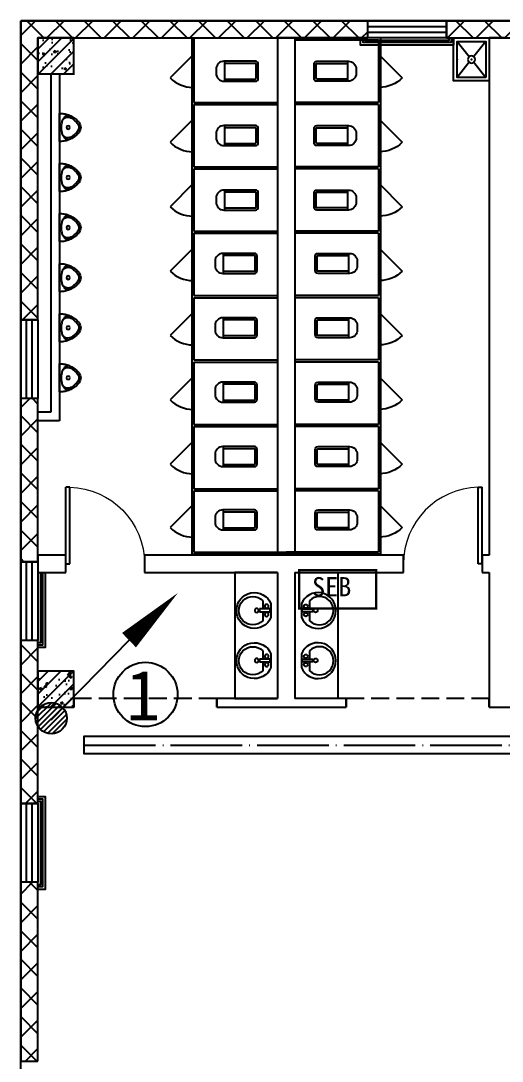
# Model space of a CAD drawing. Header units: millimetres. Extents: x -633009578 to 5705885, y -633235091 to 2571734.
# Drawn here: x 4060729 to 4067459, y 1977300 to 1991840 of the extents above; entities that cross this region are included whole.
import ezdxf

# ---------------------------------------------------------------- set-up
doc = ezdxf.new("R2010")
doc.units = ezdxf.units.MM
doc.header["$LTSCALE"] = 1000
doc.header["$MEASUREMENT"] = 0
doc.linetypes.add('DASH', pattern=[0.35, 0.25, -0.1])
doc.linetypes.add('DOTE', pattern=[2.4200000000000004, 2, -0.2, 0.02, -0.2])
doc.layers.get('0').update_dxf_attribs({"color": 9})
for name, color, linetype in [('A-COLUM(柱)', 255, 'Continuous'), ('A-DOOR(门）', 4, 'Continuous'), ('A-F-AREA(计算)', 5, 'Continuous'), ('A-FLOR(看线)', 8, 'Continuous'), ('A-HATH(填充)', 8, 'Continuous'), ('A-LM-RAIL(栏杆)', 167, 'Continuous'), ('A-LVTY(厨卫)', 8, 'Continuous'), ('A-WALL(墙)', 255, 'Continuous'), ('A-WINDOW（窗）', 4, 'Continuous'), ('WALL', 9, 'Continuous'), ('电-弱电平面-箭头', 3, 'Continuous'), ('电-桥架', 4, 'Continuous'), ('设备-箱柜', 3, 'Continuous')]:
    doc.layers.add(name, color=color, linetype=linetype)
doc.styles.add('ELEC-DIM', font='simhei.ttf')
doc.styles.add('IDQSTYLE', font='simhei.ttf', dxfattribs={"width": 0.707, "bigfont": 'hztxt.shx'})
doc.styles.add('宋', font='simhei.ttf', dxfattribs={"width": 0.8})
pattern_1 = [(45, (1628670.737756166, 677977.5160347573), (-200.0002033111466, 200.0002033111467), []), (135, (1628670.737756166, 677977.5160347573), (-200.0002033111467, -200.0002033111466), [])]

# ---------------------------------------------------------------- blocks, each defined once
blk = doc.blocks.new('*X130')
at = {"color": 0, "linetype": 'Continuous'}
for p, q in [((192.587376364835, 446.7215535232801), (193.8713933576327, 448.0055705160779)), ((192.6509968705344, 446.3609099602676), (194.2320369206452, 447.9419500103785)), ((192.6864539319484, 447.2448951591055), (193.3480517218074, 447.9064929489645)), ((192.7889704286661, 446.0746194496875), (194.5183274312254, 447.8039764522467)), ((192.9823694457329, 445.8437543980423), (194.7491924828706, 447.61057743518)), ((193.2275231399996, 445.664644023597), (194.9283028573159, 447.3654237409133)), ((193.5311577474, 445.5440145622856), (195.0489323186273, 447.0617891335129)), ((193.9202347052458, 445.5088274514194), (195.0841194294935, 446.6727121756671)), ((194.6075199946775, 445.7718486721392), (194.8210982087737, 445.9854268862354))]:
    blk.add_line(p, q, dxfattribs=at)
blk = doc.blocks.new('HC001441')
at = {"color": 0, "linetype": 'Continuous'}
blk.add_line((0, -0.05776119327242668), (3.105492900474815, 3.117216328523909), dxfattribs=at)
blk.add_lwpolyline([(3.105492900474815, 3.117216328523909, 0.8, 0, 0), (5.057392361378561, 5.003787405167827, 0, 0, 0)], format="xyseb", dxfattribs=at)
blk.add_circle((0, 0), 0.625, dxfattribs=at)
at = {"color": 0, "linetype": 'Continuous', "xscale": 0.5, "yscale": 0.5, "zscale": 0.5}
blk.add_blockref('*X130', (-96.91845018383279, -223.3780232566237), dxfattribs=at)
at = {"color": 0, "style": 'IDQSTYLE', "width": 0.7}
blk.add_attdef('PSFHATT', (7.057392361378561, -0.62500001), '', height=2.5, dxfattribs=at)
blk = doc.blocks.new('G$CF6649E20')
at = {"layer": '电-弱电平面-箭头', "color": 4}
blk.add_circle((1316.889421409462, 332.4712073528208), 448.9330526033001, dxfattribs=at)
at = {"layer": '电-弱电平面-箭头', "color": 4, "xscale": 350, "yscale": 350, "zscale": 350}
blk.add_blockref('HC001441', (0, 0), dxfattribs=at)
at = {"layer": '电-弱电平面-箭头', "color": 4, "style": '宋'}
blk.add_text('1', height=700, dxfattribs=at).set_placement((1046.360447603278, -30.60809063538909))
blk = doc.blocks.new('HC001524')
at = {"color": 0, "linetype": 'Continuous', "const_width": 0.3}
blk.add_lwpolyline([(5, 2.5), (-5, 2.5), (-5, -2.5), (5, -2.5)], close=True, dxfattribs=at)
at = {"color": 0, "style": 'IDQSTYLE', "width": 0.7}
for tag, p in [('AF', (-1.5, -1.25)), ('PSFHATT', (7, -2.5))]:
    blk.add_attdef(tag, p, '', height=2.5, dxfattribs=at)
blk = doc.blocks.new('_LV6')
for p, q in [((-139.7834388052397, -340), (-139.7834388052361, -779.6564289797607)), ((-109.7834388052433, -340), (-109.7834388052397, -769.6564289797607)), ((99.78343880523971, -300), (-99.78343880523971, -300)), ((99.78343880524335, -330), (-99.78343880524335, -330)), ((109.7834388052433, -769.6564289797607), (109.7834388052433, -340)), ((139.7834388052433, -779.6564289797607), (139.7834388052397, -340)), ((139.7834388052433, -769.6564289797607), (-139.7834388052397, -769.6564289797607)), ((-29.78343880523607, -889.6564289797607), (29.78343880524335, -889.6564289797607))]:
    blk.add_line(p, q)
for centre, radius, start, end in [((-99.78343880523971, -340), 40, 90, 180.0000000000002), ((-99.78343880524335, -340), 10, 90, 180.0000000000002), ((99.78343880523971, -340), 40, 2.398081733190338e-13, 90), ((99.78343880524335, -340), 10, 0, 90), ((-29.78343880523607, -779.6564289797607), 110, 180, 270), ((29.78343880524335, -779.6564289797607), 110, 270, 0)]:
    blk.add_arc(centre, radius, start, end)
blk = doc.blocks.new('$plan$00000387')
for points in [[(-195.1053413768082, -0.0007896247711869364), (195.1053413768082, 0.0007896247707321891, -0.056281), (192.2349483853259, -62.07158893748328, -0.051243), (175.2703486377404, -125.5748806645047, -0.047086), (143.6831082538288, -189.724628874892, -0.038643), (109.2489721777902, -237.0609902997553, -0.050944), (77.11679163034205, -267.7759659795192, -0.073316), (36.52038586093977, -290.7338367186967, -0.092337), (0.001018339326947171, -297.5362265440604, -0.092337), (-36.51803354920821, -290.7341323159712, -0.073316), (-77.11462417741222, -267.776590178973, -0.050944), (-109.2474259731857, -237.0618745823472, -0.038643), (-143.6819452275654, -189.7257908973352, -0.047086), (-175.269704824098, -125.5762993672297, -0.051243), (-192.2348186147988, -62.07314493917374, -0.056281)], [(0.0004063761161887669, -146.3291454144546, 0.999985), (0.0002089799604618747, -97.55313528460101, 0.999985)]]:
    blk.add_lwpolyline(points, format="xyb", close=True)
for points in [[(-169.3906686580854, -140.1226315288268, -0.078162), (-170.9980199055512, -114.6377667698976, -0.158684), (-159.1263041735847, -87.15485956814655, -0.087457), (-117.404978437914, -53.84085994681891, -0.073385), (-70.49119853318143, -36.56470876068397, -0.051629), (0.0003042701246158686, -29.26612660759247), (0.0003042701246158686, -29.26612660759247, -0.051629), (70.49149449189827, -36.56413818386, -0.073385), (117.4050415866323, -53.83990962471171, -0.087457), (159.1270096202247, -87.15357250312127, -0.158684), (170.9989478331345, -114.6363836417117, -0.078162), (169.3918028553499, -140.1212604160505)], [(117.0630501052547, -53.65384373908455, -0.099174), (138.5356947175851, -84.86577428893679, -0.110283), (144.8304822659725, -118.461657304113, -0.092873), (136.0170142026468, -157.9354627454745, -0.05733), (119.0399966660161, -187.626263302564, -0.037877), (85.37168024390257, -226.8225566132141, -0.072182), (35.33205354717484, -264.1794573646985, -0.124936), (0.001291311165005027, -273.1480356215775), (0.001291311165005027, -273.1480356215775, -0.124936), (-35.32991617790412, -264.1797433356796, -0.072182), (-85.36984427394054, -226.8232476352587, -0.037877), (-119.0384779452529, -187.6272268447183, -0.05733), (-136.0157358103124, -157.9365637070459, -0.092873), (-144.8298950764129, -118.4628296054302, -0.110283), (-138.5353804395845, -84.8668946738876, -0.099174), (-117.0629874684723, -53.65479130090807)]]:
    blk.add_lwpolyline(points, format="xyb")
blk = doc.blocks.new('$lvtry$00000191')
at = {"color": 0}
for p, q in [((-250, -50, 1e-08), (-39.04344047215272, -218.7652476222793, 1e-08)), ((39.04344047215272, -218.7652476222793, 1e-08), (250, -50, 1e-08)), ((-250, -450, 1e-08), (-39.04344047215272, -281.2347523777207, 1e-08)), ((39.04344047215272, -281.2347523777244, 1e-08), (250, -450, 1e-08))]:
    blk.add_line(p, q, dxfattribs=at)
at = {"color": 0, "elevation": 1e-08}
for points in [[(300, -500), (300, 0), (-300, 0), (-300, -500)], [(250, -450), (250, -50), (-250, -50), (-250, -450)]]:
    blk.add_lwpolyline(points, close=True, dxfattribs=at)
at = {"color": 0}
blk.add_circle((0, -250, 1e-08), 50, dxfattribs=at)
for p in [(0, -50, 1e-08), (0, -250, 1e-08)]:
    blk.add_point(p, dxfattribs=at)
blk = doc.blocks.new('$plan$00001628')
for p, q in [((-20.3236661099927, -1.818989403545856e-12), (20.3236661099927, 0)), ((20.3236661099927, 0), (20.3236661099927, -150.0481350782702)), ((-23.39245275389476, -103.9428290335418), (-143.6423603250569, -103.9428290335418)), ((-20.3236661099927, -150.0481350782702), (-20.3236661099927, -1.818989403545856e-12)), ((136.0209855338053, -103.9428290335418), (23.52693074955823, -103.9428290335418)), ((20.3236661099927, -150.0481350782702), (-20.3236661099927, -150.0481350782702))]:
    blk.add_line(p, q)
blk.add_lwpolyline([(-96.62842091566199, 9.318928566552131, 5.110403953654916), (92.21216199610717, 9.318928566550312)], format="xyb", close=True)
for centre, radius in [((-57.16031093435413, -51.98476159802703), 26.67481176936781), ((57.16031093435413, -51.98476159802703), 26.67481176936781), ((0, -190.1098522697775), 27.77136210564822)]:
    blk.add_circle(centre, radius)
blk.add_arc((-3.810687395625791, -242.5466148261803), 196.885515440561, 135.2526700260475, 44.74732997395247)
blk = doc.blocks.new('$TCHSYS$WIN2D')
for p, q in [((-0.5, 0.5), (0.5, 0.5)), ((-0.5, 0.5), (-0.4999999999999999, -0.5)), ((0.5, 0.5), (0.4999999999999998, -0.5)), ((0.5, 0.1666666666666666), (-0.5, 0.1666666666666666)), ((0.5, -0.1666666666666667), (-0.5, -0.1666666666666667)), ((-0.4999999999999999, -0.5), (0.5, -0.5))]:
    blk.add_line(p, q)
blk = doc.blocks.new('$DorLib2D$00000114')
at = {"color": 0}
blk.add_line((0.4999999999999964, 3.552713678800501e-15), (-0.2071067811864751, 0.7071067811864857), dxfattribs=at)
blk.add_arc((0.5000000000013856, -1.154631945610163e-12), 1.000000000001696, 135, 180, dxfattribs=at)
blk = doc.blocks.new('$DorLib2D$00000001')
for p, q in [((0.45, 0.9750000000000001), (0.5000000000000002, 0.9750000000000001)), ((0.45, 0), (0.45, 0.9750000000000001)), ((0.5, 0), (0.5, 0.9750000000000001)), ((0.5, 0), (0.45, 0))]:
    blk.add_line(p, q)
at = {"lineweight": 13}
blk.add_arc((0.475, 0), 0.975, 91.4692835813538, 180, dxfattribs=at)
blk = doc.blocks.new('_FZH')
h = blk.add_hatch()
h.set_pattern_fill('钢筋混凝土', color=256, scale=0.1, style=0)
h.set_pattern_definition([(45, (0, 0), (-0.1767766952966369, 0.1767766952966369), []), (50, (0, 0), (0.7172601826007535, -0.06275213498259512), [0.07500000000000001, -0.8250000000000001]), (355, (0, 0), (-0.138751333613, 0.7521921337000119), [0.06, -0.66]), (100.4514, (0.05977168000000001, -0.00522934), (0.5785093817140216, 0.6894395420609536), [0.06374019, -0.701142112]), (46.1842, (0, 0.2), (1.067241048625645, -0.1655190143290181), [0.1125, -1.2375]), (96.6356, (0.088936745, 0.186206693), (0.9346627055487033, 0.9741178709004418), [0.095610288, -1.051713]), (351.1842, (0, 0.2), (0.9346619451336272, 0.9741186009253247), [0.09000000000000001, -0.9900000000000001]), (21, (0.1, 0.15), (0.5969070521184617, -0.4026188906653388), [0.07500000000000001, -0.8250000000000001]), (326, (0.1, 0.15), (0.2433153319215824, 0.7251500450468529), [0.06, -0.66]), (71.4514, (0.149742233, 0.116448394), (0.84022262858149, 0.3225304967099524), [0.06374019, -0.701142112]), (37.50000000000001, (0, 0), (0.01215985531729062, 0.3328938538313115), [0, -0.652, 0, -0.67, 0, -0.6625000000000001]), (7.499999999999999, (0, 0), (0.2630695374421486, 0.3944117118823603), [0, -0.382, 0, -0.637, 0, -0.2525]), (-32.5, (-0.223, 0), (0.533822436172409, -0.02255487173437976), [0, -0.25, 0, -0.78, 0, -1.035]), (-42.5, (-0.323, 0), (0.5831861693423862, 0.1001049823323177), [0, -0.325, 0, -0.518, 0, -0.735])])
h.paths.add_polyline_path([(-0.5, -0.5), (0.5, -0.5), (0.5, 0.5), (-0.5, 0.5)])
blk.add_lwpolyline([(-0.5, -0.5), (0.5, -0.5), (0.5, 0.5), (-0.5, 0.5)], close=True)

msp = doc.modelspace()

# ---------------------------------------------------------------- hatches: boundary and pattern name
at = {"layer": 'A-HATH(填充)'}
h = msp.add_hatch(dxfattribs=at)
h.set_pattern_fill('多孔材料', color=256, scale=100, style=0)
h.set_pattern_definition(pattern_1)
h.paths.add_polyline_path([(4060969.256591879, 1991599.596922422), (4065579.256592632, 1991599.596922418), (4065579.256592632, 1991839.596922426), (4060729.256591879, 1991839.596922422)])
h = msp.add_hatch(dxfattribs=at)
h.set_pattern_fill('多孔材料', color=256, scale=100, style=0)
h.set_pattern_definition(pattern_1)
h.paths.add_polyline_path([(4060729.256591879, 1991839.596922422), (4060729.256591874, 1987659.596921089), (4060969.256591875, 1987659.59692109), (4060969.256591879, 1991599.596922422)])
h = msp.add_hatch(dxfattribs=at)
h.set_pattern_fill('多孔材料', color=256, scale=100, style=0)
h.set_pattern_definition(pattern_1)
h.paths.add_polyline_path([(4066679.256592124, 1991599.596922418), (4068959.256592124, 1991599.596922418), (4068959.256592124, 1991839.596922426), (4066679.256592124, 1991839.596922426)])
h = msp.add_hatch(dxfattribs=at)
h.set_pattern_fill('多孔材料', color=256, scale=100, style=0)
h.set_pattern_definition(pattern_1)
h.paths.add_polyline_path([(4060729.256591874, 1986559.596921089), (4060729.256591874, 1984279.596920072), (4060969.256591875, 1984279.596920072), (4060969.256591875, 1986559.59692109)])
h = msp.add_hatch(dxfattribs=at)
h.set_pattern_fill('多孔材料', color=256, scale=100, style=0)
h.set_pattern_definition(pattern_1)
h.paths.add_polyline_path([(4060729.256591874, 1983179.596920072), (4060729.256591874, 1980899.596921089), (4060969.256591875, 1980899.59692109), (4060969.256591875, 1983179.596920072)])
h = msp.add_hatch(dxfattribs=at)
h.set_pattern_fill('多孔材料', color=256, scale=100, style=0)
h.set_pattern_definition(pattern_1)
h.paths.add_polyline_path([(4060729.256591874, 1979799.596921089), (4060729.256591874, 1977299.596922615), (4060969.256591875, 1977299.596922615), (4060969.256591875, 1979799.59692109)])

# ---------------------------------------------------------------- linework, layer by layer
at = {"layer": 'A-F-AREA(计算)'}
msp.add_lwpolyline([(4060729.234130392, 1991839.59697076), (4195009.234130392, 1991839.59697076), (4195009.234130392, 1855759.59697076), (4060729.234130392, 1855759.59697076)], close=True, dxfattribs=at)
at = {"layer": 'A-FLOR(看线)'}
for points in [[(4066779.256597097, 1991599.596922354), (4066779.256597097, 1991499.596922354), (4065479.256597059, 1991499.596922354), (4065479.256597059, 1991599.596922335)], [(4061069.256591891, 1984129.59692246), (4061069.256591891, 1983079.596924629), (4060969.25659191, 1983079.596924629)], [(4060969.256591878, 1980999.59692525), (4061069.256591878, 1980999.59692525), (4061069.256591878, 1979699.596925212), (4060969.256591897, 1979699.596925212)]]:
    msp.add_lwpolyline(points, dxfattribs=at)
at = {"layer": 'A-LM-RAIL(栏杆)'}
for points in [[(4066744.256597097, 1991599.596922354), (4066744.256597097, 1991534.596922354), (4065514.256597059, 1991534.596922354), (4065514.256597059, 1991599.596922335)], [(4066714.256597097, 1991599.596922354), (4066714.256597097, 1991564.596922354), (4065544.256597059, 1991564.596922354), (4065544.256597059, 1991599.596922335)], [(4061034.256591891, 1984129.59692246), (4061034.256591891, 1983114.596924629), (4060969.25659191, 1983114.596924629)], [(4061004.256591891, 1984129.59692246), (4061004.256591891, 1983144.596924629), (4060969.25659191, 1983144.596924629)], [(4060969.256591878, 1980964.59692525), (4061034.256591878, 1980964.59692525), (4061034.256591878, 1979734.596925212), (4060969.256591897, 1979734.596925212)], [(4060969.256591878, 1980934.59692525), (4061004.256591878, 1980934.59692525), (4061004.256591878, 1979764.596925212), (4060969.256591897, 1979764.596925212)]]:
    msp.add_lwpolyline(points, dxfattribs=at)
at = {"layer": 'A-LVTY(厨卫)'}
for p, q in [((4063119.256591793, 1991584.596922419), (4063119.256591797, 1990684.596922419)), ((4063149.256591793, 1991584.596922419), (4063119.256591793, 1991584.596922419)), ((4063149.256591793, 1991584.596922419), (4063149.256591878, 1990699.596922508)), ((4065759.256591898, 1991599.596922455), (4064559.256591733, 1991599.59692246)), ((4065729.256591898, 1991569.596922458), (4064559.256591733, 1991569.596922462)), ((4065729.256591898, 1991569.596922458), (4065729.256591895, 1990699.59692252)), ((4065759.256591898, 1991599.596922455), (4065759.256591981, 1990684.596922419)), ((4063119.256591798, 1990684.596922419), (4063119.256591802, 1989784.596922419)), ((4063149.256591878, 1990699.596922508), (4064319.256591698, 1990699.596922512)), ((4065729.256591895, 1990699.59692252), (4064559.256591886, 1990699.596922525)), ((4065759.256591985, 1990684.596922419), (4065759.256591981, 1989784.596922419)), ((4063149.256591878, 1990669.59692251), (4063149.256591882, 1989799.596922575)), ((4063149.256591878, 1990669.59692251), (4064319.256591698, 1990669.596922514)), ((4065729.256591895, 1990669.596922522), (4064559.256591886, 1990669.596922527)), ((4065729.256591895, 1990669.596922522), (4065729.256591891, 1989799.596922588)), ((4063149.256591882, 1989799.596922575), (4064319.256591886, 1989799.596922579)), ((4065729.256591891, 1989799.596922588), (4064559.256591886, 1989799.596922592)), ((4063119.256591802, 1989784.596922419), (4063119.256591805, 1988884.596922419)), ((4063149.25659134, 1989769.596922577), (4063149.256591343, 1988899.596922262)), ((4063149.25659134, 1989769.596922577), (4064319.256591886, 1989769.596922581)), ((4065729.256591891, 1989769.596922216), (4064559.256591886, 1989769.59692222)), ((4065729.256591891, 1989769.596922216), (4065729.256591887, 1988899.596922277)), ((4065759.256591981, 1989784.596922419), (4065759.256591978, 1988884.596922419)), ((4063119.256591802, 1988884.596922419), (4063119.256591805, 1987984.596922419)), ((4063149.256591343, 1988899.596922262), (4064319.256591886, 1988899.596922267)), ((4063149.256591885, 1988869.596922639), (4063149.256591889, 1987999.596922322)), ((4063149.256591885, 1988869.596922639), (4064319.256591886, 1988869.596922643)), ((4065729.256591887, 1988899.596922277), (4064559.256591886, 1988899.59692228)), ((4065729.25659243, 1988869.596922278), (4064559.256591886, 1988869.596922283)), ((4065729.25659243, 1988869.596922278), (4065729.256592426, 1987999.596922337)), ((4065759.256591981, 1988884.596922419), (4065759.256591978, 1987984.596922419)), ((4063119.256591802, 1987984.596922419), (4063119.256591805, 1987084.596922419)), ((4063149.256591889, 1987999.596922322), (4064319.256591886, 1987999.596922326)), ((4063149.256591889, 1987969.596922324), (4063149.256591893, 1987099.596922381)), ((4063149.256591889, 1987969.596922324), (4064319.256591886, 1987969.596922328)), ((4065729.256592426, 1987999.596922337), (4064559.256591886, 1987999.596922341)), ((4065729.256591883, 1987969.596922339), (4064559.256591886, 1987969.596922343)), ((4065729.256591883, 1987969.596922339), (4065729.25659188, 1987099.596922396)), ((4065759.256591981, 1987984.596922419), (4065759.256591978, 1987084.596922419)), ((4063119.256591917, 1987084.596922479), (4063119.256591921, 1986184.596922479)), ((4063149.256591893, 1987099.596922381), (4064319.256591886, 1987099.596922385)), ((4063149.256591893, 1987069.596922383), (4063149.256591897, 1986199.59692244)), ((4063149.256591893, 1987069.596922383), (4064319.256591886, 1987069.596922387)), ((4065729.25659188, 1987099.596922396), (4064559.256592177, 1987099.596922401)), ((4065729.256592422, 1987069.596922399), (4064559.256592177, 1987069.596922403)), ((4065729.256592422, 1987069.596922399), (4065729.256592418, 1986199.596922456)), ((4065759.256592097, 1987084.596922479), (4065759.256592093, 1986184.596922479)), ((4063119.256591917, 1986184.596922539), (4063119.256591921, 1985284.596922539)), ((4063149.256591897, 1986199.59692244), (4064319.256591707, 1986199.596922445)), ((4063149.256591897, 1986169.596922442), (4063149.2565919, 1985299.596922499)), ((4063149.256591897, 1986169.596922442), (4064319.256591707, 1986169.596922446)), ((4065729.256592418, 1986199.596922456), (4064559.256592177, 1986199.59692246)), ((4065729.256591876, 1986169.596922458), (4064559.256592177, 1986169.596922462)), ((4065729.256591876, 1986169.596922458), (4065729.256591872, 1985299.596922516)), ((4065759.256592097, 1986184.596922539), (4065759.256592093, 1985284.596922539)), ((4063119.256591811, 1985299.596922404), (4063119.256591904, 1984384.596922559)), ((4063149.2565919, 1985299.596922499), (4064319.256591707, 1985299.596922504)), ((4065729.256591872, 1985299.596922516), (4064559.256592007, 1985299.59692252)), ((4065759.256591991, 1985299.596922404), (4065759.256591869, 1984384.596922202)), ((4063149.256591358, 1985269.596922501), (4063149.256591362, 1984414.596922183)), ((4063149.256591358, 1985269.596922501), (4064319.256591707, 1985269.596922505)), ((4065729.256591872, 1985269.596922518), (4064559.256592007, 1985269.596922522)), ((4065729.256591872, 1985269.596922518), (4065729.256591869, 1984414.596922575)), ((4063119.256591904, 1984384.596922559), (4064439.2565919, 1984384.596922409)), ((4063149.256591362, 1984414.596922183), (4064439.2565919, 1984414.596922409)), ((4065729.256591869, 1984414.596922575), (4064439.2565919, 1984414.596922409)), ((4065759.256591869, 1984384.596922202), (4064439.2565919, 1984384.596922409))]:
    msp.add_line(p, q, dxfattribs=at)
for points in [[(4064319.256591784, 1984129.596922332), (4063719.256591768, 1984129.596922332), (4063719.256591869, 1982369.596922519), (4064319.256591883, 1982369.596922519)], [(4064559.256592019, 1984129.596922332), (4065159.256592035, 1984129.596922332), (4065159.256591918, 1982369.596922561), (4064559.256591903, 1982369.596922561)]]:
    msp.add_lwpolyline(points, dxfattribs=at)
at = {"layer": 'A-WALL(墙)'}
for p, q in [((4064319.256591698, 1991599.59692246), (4064319.256591891, 1990684.596922424)), ((4064559.256591733, 1991599.59692246), (4064319.256591698, 1991599.59692246)), ((4064559.256591733, 1991599.59692246), (4064559.256591891, 1990684.596922424)), ((4067279.256591944, 1991599.596922425), (4067279.256591878, 1984369.596922448)), ((4067519.256591944, 1991599.596922424), (4067279.256591944, 1991599.596922425)), ((4061149.255278479, 1991099.596922424), (4061149.25527856, 1986369.596923991)), ((4061269.255278479, 1991099.596922424), (4061269.255278561, 1986249.596924613)), ((4064319.256591891, 1990684.596922424), (4064319.256591891, 1989784.596922424)), ((4064559.256591891, 1990684.596922424), (4064559.256591891, 1989784.596922424)), ((4064319.256591891, 1989784.596922424), (4064319.256591891, 1988884.596922424)), ((4064559.256591891, 1989784.596922424), (4064559.256591891, 1988884.596922424)), ((4064319.256591891, 1988884.596922424), (4064319.256591891, 1987984.596922424)), ((4064559.256591891, 1988884.596922424), (4064559.256591891, 1987984.596922424)), ((4064319.256591891, 1987984.596922424), (4064319.256591891, 1987084.596922424)), ((4064559.256591891, 1987984.596922424), (4064559.256591891, 1987084.596922424)), ((4064319.256591891, 1987084.596922424), (4064319.256591891, 1986184.596922484)), ((4064559.256591891, 1987084.596922424), (4064559.256591891, 1986184.596922484)), ((4061149.25527856, 1986369.596923991), (4060969.256592195, 1986369.596922401)), ((4060969.256592213, 1986249.596922401), (4060969.256592195, 1986369.596922401)), ((4061269.255278561, 1986249.596924613), (4060969.256592213, 1986249.596922401)), ((4064319.256591891, 1986184.596922484), (4064319.256591891, 1985284.596922544)), ((4064559.256591891, 1986184.596922484), (4064559.256591891, 1985284.596922544)), ((4064319.256591891, 1985284.596922544), (4064319.256592044, 1984414.59692258)), ((4064559.256591891, 1985284.596922544), (4064559.256592007, 1984414.596922579)), ((4061359.256592124, 1984369.596922555), (4060969.256591875, 1984369.596922517)), ((4060969.256591875, 1984369.596922517), (4060969.256591875, 1984129.596922517)), ((4061359.256592124, 1984129.596922601), (4061359.256592124, 1984369.596922555)), ((4064439.256591902, 1984369.596922517), (4062459.256592124, 1984369.596922555)), ((4062459.256592124, 1984369.596922555), (4062459.256592124, 1984129.596922614)), ((4066079.256592124, 1984369.596922468), (4064439.256591902, 1984369.596922517)), ((4066079.256592124, 1984129.596922443), (4066079.256592124, 1984369.596922468)), ((4067279.256591878, 1984369.596922448), (4067179.256592124, 1984369.596922442)), ((4067179.256592124, 1984369.596922442), (4067179.256592124, 1984129.596922443)), ((4060969.256591875, 1984129.596922517), (4061359.256592124, 1984129.596922601)), ((4062459.256592124, 1984129.596922614), (4064319.256591886, 1984129.596922556)), ((4064319.256591886, 1984129.596922556), (4064319.256591887, 1982369.596922474)), ((4064559.256591887, 1984129.596922448), (4064559.256591887, 1982369.596922606)), ((4064559.256591887, 1984129.596922448), (4066079.256592124, 1984129.596922443)), ((4067179.256592124, 1984129.596922443), (4067279.256592043, 1984129.596922448)), ((4067279.256592043, 1984129.596922448), (4067279.256592032, 1982369.596922606)), ((4064319.256591887, 1982369.596922474), (4063469.256591615, 1982369.596922548)), ((4063469.256591615, 1982369.596922548), (4063469.256591615, 1982249.596922474)), ((4063469.256591615, 1982249.596922474), (4064439.256591902, 1982249.596922519)), ((4064439.256591902, 1982249.596922519), (4065279.256591615, 1982249.596922606)), ((4065279.256591615, 1982369.596922654), (4064559.256591887, 1982369.596922606)), ((4065279.256591615, 1982249.596922606), (4065279.256591615, 1982369.596922654)), ((4067279.256592032, 1982369.596922606), (4067279.256591615, 1982249.596922606)), ((4067279.256591615, 1982249.596922606), (4067399.256591891, 1982249.596922519)), ((4067399.256591891, 1982249.596922424), (4068299.256592124, 1982249.596922517))]:
    msp.add_line(p, q, dxfattribs=at)
at = {"layer": 'A-WINDOW（窗）', "linetype": 'DASH'}
for p, q in [((4061469.256591891, 1982369.596922519), (4061469.256591891, 1982249.596922519)), ((4063469.256591891, 1982369.596922519, 800), (4061469.256591891, 1982369.596922519, 800)), ((4063469.256591891, 1982249.596922519), (4063469.256591891, 1982369.596922519)), ((4065279.256591856, 1982369.596922519), (4065279.256591856, 1982249.596922519)), ((4067279.256591856, 1982369.596922519, 800), (4065279.256591856, 1982369.596922519, 800)), ((4067279.256591856, 1982249.596922519), (4067279.256591856, 1982369.596922519))]:
    msp.add_line(p, q, dxfattribs=at)
at = {"layer": 'WALL'}
for p, q in [((4065579.256592632, 1991839.596922426), (4060729.256591879, 1991839.596922422)), ((4060729.256591879, 1991839.596922422), (4060729.256591874, 1987659.596921089)), ((4065579.256592632, 1991599.596922418), (4065579.256592632, 1991839.596922426)), ((4068959.256592124, 1991839.596922426), (4066679.256592124, 1991839.596922426)), ((4066679.256592124, 1991839.596922426), (4066679.256592124, 1991599.596922418)), ((4060969.256591879, 1991599.596922422), (4065579.256592632, 1991599.596922418)), ((4060969.256591875, 1987659.59692109), (4060969.256591879, 1991599.596922422)), ((4066679.256592124, 1991599.596922418), (4068959.256592124, 1991599.596922418)), ((4060729.256591874, 1987659.596921089), (4060969.256591875, 1987659.59692109)), ((4060729.256591874, 1986559.596921089), (4060729.256591874, 1984279.596920072)), ((4060969.256591875, 1986559.59692109), (4060729.256591874, 1986559.596921089)), ((4060969.256591875, 1984279.596920072), (4060969.256591875, 1986559.59692109)), ((4060729.256591874, 1984279.596920072), (4060969.256591875, 1984279.596920072)), ((4060729.256591874, 1983179.596920072), (4060729.256591874, 1980899.596921089)), ((4060969.256591875, 1983179.596920072), (4060729.256591874, 1983179.596920072)), ((4060969.256591875, 1980899.59692109), (4060969.256591875, 1983179.596920072)), ((4060729.256591874, 1980899.596921089), (4060969.256591875, 1980899.59692109)), ((4060729.256591874, 1979799.596921089), (4060729.256591874, 1977299.596922615)), ((4060969.256591875, 1979799.59692109), (4060729.256591874, 1979799.596921089)), ((4060969.256591875, 1977299.596922615), (4060969.256591875, 1979799.59692109)), ((4060729.256591874, 1977299.596922615), (4060969.256591875, 1977299.596922615))]:
    msp.add_line(p, q, dxfattribs=at)
at = {"layer": '电-桥架', "color": 5, "linetype": 'DOTE', "ltscale": 0.5}
msp.add_line((4061613.271414274, 1981718.535272727), (4099142.836766605, 1981718.535272727), dxfattribs=at)
at = {"layer": '电-桥架', "ltscale": 0.5}
msp.add_lwpolyline([(4099142.836766606, 1981593.535272727), (4061613.271414275, 1981593.535272727), (4061613.271414274, 1981843.535272727), (4099142.836766605, 1981843.535272727)], close=True, dxfattribs=at)

# ---------------------------------------------------------------- block references
msp.add_blockref('G$CF6649E20', (4061155.103042813, 1982092.638051025))
at = {"layer": 'A-COLUM(柱)', "xscale": 500, "yscale": 500, "zscale": 500}
for p in [(4061219.256591891, 1991349.596922424), (4061219.256591891, 1982499.596922424)]:
    msp.add_blockref('_FZH', p, dxfattribs=at)
at = {"layer": 'A-DOOR(门）', "xscale": -1100, "yscale": 1100, "zscale": 1100}
msp.add_blockref('$DorLib2D$00000001', (4061909.256591905, 1984249.596922517), dxfattribs=at)
at = {"layer": 'A-DOOR(门）', "extrusion": (0, 0, -1), "xscale": -1100, "yscale": 1100, "zscale": 1100}
msp.add_blockref('$DorLib2D$00000001', (-4066629.256591891, 1984249.596922517), dxfattribs=at)
at = {"layer": 'A-LVTY(厨卫)', "xscale": -1}
for name, p, rotation in [('$lvtry$00000191', (4066779.256591944, 1991299.596922422, -1e-08), 89.99999999999999), ('_LV6', (4064529.25560894, 1991134.596922525), 90.00000000000006), ('_LV6', (4064529.25560894, 1990234.596922525), 90.00000000000006), ('_LV6', (4064529.255608936, 1989334.596922525), 90.00000000000006), ('_LV6', (4064544.255608887, 1988449.596922476), 90.00000000000006), ('_LV6', (4064544.255608887, 1987549.596922476), 90.00000000000006), ('_LV6', (4064544.255609003, 1986649.596922536), 90.00000000000006), ('_LV6', (4064544.255609003, 1985749.596922596), 90.00000000000006), ('_LV6', (4064544.255608897, 1984864.596922461), 90.00000000000006), ('$plan$00001628', (4064217.4683918, 1983599.596922425), 270), ('$plan$00001628', (4064217.4683918, 1982899.596922425), 270)]:
    msp.add_blockref(name, p, dxfattribs=dict(at, rotation=rotation))
at = {"layer": 'A-LVTY(厨卫)', "yscale": 450, "zscale": 100}
for p, xscale, rotation in [((4063134.256591792, 1991134.59692242), 450, 89.99999999978503), ((4065744.256591986, 1991134.59692242), -450, 269.999999999785), ((4063134.256591796, 1990234.59692242), 450, 89.99999999978503), ((4065744.256591986, 1990234.59692242), -450, 269.999999999785), ((4063134.2565918, 1989334.59692242), 450, 89.99999999978503), ((4065744.256591982, 1989334.59692242), -450, 269.999999999785), ((4063134.256591803, 1988434.596922419), 450, 89.99999999978503), ((4065744.256591979, 1988434.596922419), -450, 269.999999999785), ((4063134.256591803, 1987534.596922419), 450, 89.99999999978503), ((4065744.256591979, 1987534.596922419), -450, 269.999999999785), ((4063134.256591919, 1986634.596922479), 450, 89.99999999978503), ((4065744.256592095, 1986634.596922479), -450, 269.999999999785), ((4063134.256591919, 1985734.596922539), 450, 89.99999999978503), ((4065744.256592095, 1985734.596922539), -450, 269.999999999785), ((4063134.256591813, 1984849.596922404), 450, 89.99999999978503), ((4065744.256591989, 1984849.596922404), -450, 269.999999999785)]:
    msp.add_blockref('$DorLib2D$00000114', p, dxfattribs=dict(at, xscale=xscale, rotation=rotation))
at = {"layer": 'A-LVTY(厨卫)'}
for name, p, rotation in [('_LV6', (4064349.257574839, 1991134.596922525), 269.9999999999999), ('$plan$00000387', (4061269.255524659, 1990349.596980569), 90.00000000000001), ('_LV6', (4064349.257574842, 1990234.596922525), 269.9999999999999), ('$plan$00000387', (4061269.255524659, 1989649.596980569), 90.00000000000001), ('_LV6', (4064349.257574846, 1989334.596922525), 269.9999999999999), ('$plan$00000387', (4061269.255524659, 1988949.596980569), 90.00000000000001), ('_LV6', (4064334.257574894, 1988449.596922476), 269.9999999999999), ('$plan$00000387', (4061269.255524659, 1988249.596980569), 90.00000000000001), ('$plan$00000387', (4061269.255524659, 1987549.596980569), 90.00000000000001), ('_LV6', (4064334.257574894, 1987549.596922476), 269.9999999999999), ('$plan$00000387', (4061269.255524659, 1986849.596980569), 90.00000000000001), ('_LV6', (4064334.25757501, 1986649.596922536), 269.9999999999999), ('_LV6', (4064334.25757501, 1985749.596922596), 269.9999999999999), ('_LV6', (4064334.257574904, 1984864.596922461), 269.9999999999999), ('$plan$00001628', (4064661.044791996, 1983599.596922425), 90.00000000000001), ('$plan$00001628', (4064661.044791996, 1982899.596922425), 90.00000000000001)]:
    msp.add_blockref(name, p, dxfattribs=dict(at, rotation=rotation))
at = {"layer": 'A-WINDOW（窗）', "extrusion": (0, 0, -1), "xscale": -1100, "yscale": 240, "zscale": 1100, "rotation": 180}
msp.add_blockref('$TCHSYS$WIN2D', (-4066129.256592527, 1991719.596922424), dxfattribs=at)
at = {"layer": 'A-WINDOW（窗）', "xscale": 1100, "yscale": 240, "zscale": 1100, "rotation": 270}
for p in [(4060849.256591875, 1987109.596920837), (4060849.256591875, 1983729.596920099), (4060849.256591875, 1980349.596920836)]:
    msp.add_blockref('$TCHSYS$WIN2D', p, dxfattribs=at)
at = {"layer": '设备-箱柜'}
ref = msp.add_blockref('HC001524', (4065158.142425789, 1983893.619638839), dxfattribs=dict(at, xscale=-107.52, yscale=107.52, zscale=107.52, rotation=180))
ref.add_attrib('AF', 'SEB', (4064801.330277742, 1983796.106580266), dxfattribs={"layer": '0', "color": 0, "height": 268.8, "style": 'ELEC-DIM'})

doc.saveas('drawing.dxf')
